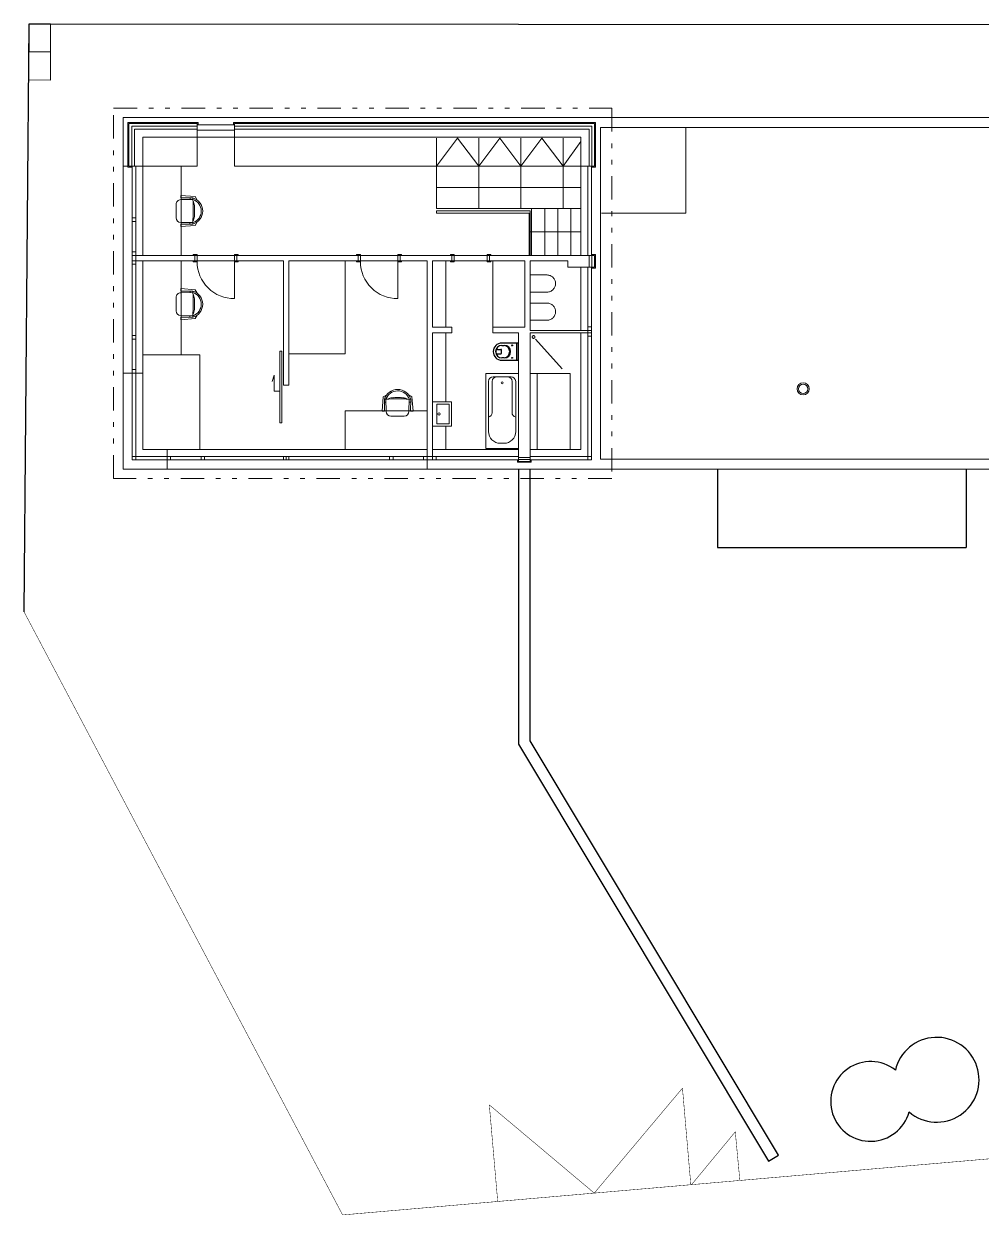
# Model space of a CAD drawing. Header units: metres. Extents: x -183 to 1639, y -350 to 198.
# Drawn here: x 709.5 to 729.93, y -341.5 to -316.09 of the extents above; entities that cross this region are included whole.
import ezdxf

# ---------------------------------------------------------------- set-up
doc = ezdxf.new("R2010")
doc.units = ezdxf.units.M
doc.header["$MEASUREMENT"] = 0
doc.linetypes.add('DASHED', pattern=[19.05, 12.7, -6.35])
doc.linetypes.add('DIVIDE', pattern=[1.25, 0.5, -0.25, 0, -0.25, 0, -0.25])
doc.layers.add('--plocha-drevo', color=3, linetype='Continuous', lineweight=35, plot=False)
for name, color, linetype in [('dveře', 3, 'Continuous'), ('Krov', 3, 'Continuous'), ('okna', 4, 'Continuous'), ('PODL0$0$HSV_POD', 7, 'Continuous'), ('SCHODY', 3, 'Continuous'), ('SRAFA', 251, 'Continuous'), ('SRAFY-TERÉN', 252, 'Continuous'), ('zariz.predmety', 203, 'Continuous'), ('ZARIZOVAKY', 251, 'Continuous'), ('ZDIVO', 1, 'Continuous')]:
    doc.layers.add(name, color=color, linetype=linetype)
doc.linetypes.add('BATTING', pattern='A,0.00254,-2.54,[134,ltypeshp.shx,S=2.54,R=0,X=-2.54,Y=0],-5.08,[134,ltypeshp.shx,S=2.54,R=180,X=2.54,Y=0],-2.54', length=10.16254)

# ---------------------------------------------------------------- blocks, each defined once
blk = doc.blocks.new('WC 540 Starck 3')
at = {"linetype": 'ByBlock'}
for p, q in [((81.017, 94.399), (80.66, 94.399)), ((80.66, 94.349), (80.713, 94.349)), ((80.982, 94.034), (80.982, 94.399)), ((81.017, 94.034), (81.017, 94.399)), ((80.568, 94.265), (80.637, 94.265)), ((80.568, 94.168), (80.637, 94.168)), ((80.657, 94.188), (80.657, 94.245)), ((80.713, 94.084), (80.66, 94.084)), ((80.66, 94.034), (81.017, 94.034))]:
    blk.add_line(p, q, dxfattribs=at)
for centre in [(80.88, 94.348), (80.88, 94.084)]:
    blk.add_circle(centre, 0.0102, dxfattribs=at)
for centre, radius, start, end in [((80.66, 94.216), 0.183, 90, 270), ((80.66, 94.216), 0.133, 90, 270), ((80.713, 94.216), 0.133, 270, 90), ((80.697, 94.216), 0.133, 276.5328, 83.4672), ((80.621, 94.216), 0.09, 165.9057, 194.0943), ((80.568, 94.23), 0.035, 90, 165.9057), ((80.568, 94.203), 0.035, 194.0943, 270), ((80.637, 94.245), 0.02, 360, 90), ((80.637, 94.188), 0.02, 270, 0)]:
    blk.add_arc(centre, radius, start, end, dxfattribs=at)
blk = doc.blocks.new('GFHTJF')
at = {"linetype": 'Continuous', "lineweight": 0}
for p, q in [((580.447, -241.089), (580.447, -242.689)), ((581.147, -241.089), (580.447, -241.089)), ((580.987, -241.158), (580.607, -241.158)), ((581.147, -242.689), (581.147, -241.089)), ((580.507, -241.258), (580.507, -242.328)), ((580.585, -241.925), (580.585, -241.258)), ((581.009, -241.925), (581.009, -241.258)), ((581.087, -242.328), (581.087, -241.258)), ((580.447, -242.689), (581.147, -242.689)), ((580.757, -242.578), (580.837, -242.578))]:
    blk.add_line(p, q, dxfattribs=at)
blk.add_circle((580.797, -241.289), 0.0232, dxfattribs=at)
for centre, radius, start, end in [((580.607, -241.258), 0.1, 90, 180), ((580.685, -241.258), 0.1, 90, 180), ((580.909, -241.258), 0.1, 0, 90), ((580.987, -241.258), 0.1, 0, 90), ((580.485, -241.925), 0.1, 282.7364, 0), ((581.109, -241.925), 0.1, 180, 257.2636), ((580.757, -242.328), 0.25, 180, 270), ((580.837, -242.328), 0.25, 270, 0)]:
    blk.add_arc(centre, radius, start, end, dxfattribs=at)

msp = doc.modelspace()

# ---------------------------------------------------------------- linework, layer by layer
at = {"layer": '--plocha-drevo', "linetype": 'DIVIDE', "lineweight": 0}
msp.add_lwpolyline([(711.419, -317.887), (722.049, -317.887), (722.049, -325.787), (711.419, -325.787)], close=True, dxfattribs=at)
at = {"layer": 'dveře', "linetype": 'Continuous', "lineweight": 0}
for p, q in [((711.619, -318.087), (733.619, -318.087)), ((711.619, -318.087), (711.619, -325.587)), ((713.199, -318.357), (713.999, -318.357)), ((713.219, -318.242), (713.979, -318.242)), ((721.809, -318.302), (733.404, -318.302)), ((721.809, -325.372), (721.809, -318.302)), ((723.631, -318.302), (723.631, -320.127)), ((713.999, -318.507), (713.199, -318.507)), ((711.724, -319.127), (711.619, -319.127)), ((711.814, -319.127), (711.744, -319.127)), ((711.814, -319.147), (711.814, -321.142)), ((711.889, -319.127), (711.889, -321.027)), ((712.039, -319.127), (712.039, -321.027)), ((721.389, -321.027), (721.389, -319.127)), ((721.539, -321.027), (721.539, -319.127)), ((721.614, -321.007), (721.614, -319.147)), ((711.814, -320.227), (711.889, -320.227)), ((721.829, -320.127), (723.631, -320.127)), ((711.814, -320.302), (711.889, -320.302)), ((711.814, -320.952), (711.889, -320.952)), ((711.814, -321.027), (711.889, -321.027)), ((711.814, -321.142), (711.814, -325.317)), ((711.889, -321.142), (711.814, -321.142)), ((711.889, -321.217), (711.814, -321.217)), ((711.889, -321.142), (711.889, -325.317)), ((712.039, -321.142), (712.039, -325.167)), ((713.199, -321.007), (713.119, -321.007)), ((713.119, -321.007), (713.119, -321.027)), ((713.119, -321.162), (713.119, -321.142)), ((713.199, -321.162), (713.119, -321.162)), ((713.149, -321.027), (714.049, -321.027)), ((713.149, -321.142), (714.049, -321.142)), ((713.199, -321.027), (713.199, -321.007)), ((713.199, -321.027), (713.199, -321.142)), ((713.199, -321.142), (713.199, -321.162)), ((713.999, -321.027), (713.999, -321.007)), ((713.999, -321.007), (714.079, -321.007)), ((713.999, -321.027), (713.999, -321.142)), ((713.999, -321.027), (713.999, -321.142)), ((713.999, -321.142), (713.999, -321.162)), ((713.999, -321.162), (714.079, -321.162)), ((713.999, -321.162), (713.999, -321.947)), ((714.079, -321.007), (714.079, -321.027)), ((714.079, -321.162), (714.079, -321.142)), ((716.684, -321.007), (716.604, -321.007)), ((716.604, -321.007), (716.604, -321.027)), ((716.604, -321.162), (716.604, -321.142)), ((716.684, -321.162), (716.604, -321.162)), ((716.634, -321.027), (717.534, -321.027)), ((716.634, -321.142), (717.534, -321.142)), ((716.684, -321.027), (716.684, -321.007)), ((716.684, -321.027), (716.684, -321.142)), ((716.684, -321.142), (716.684, -321.162)), ((717.484, -321.027), (717.484, -321.007)), ((717.484, -321.007), (717.564, -321.007)), ((717.484, -321.027), (717.484, -321.142)), ((717.484, -321.027), (717.484, -321.142)), ((717.484, -321.142), (717.484, -321.162)), ((717.484, -321.162), (717.564, -321.162)), ((717.484, -321.162), (717.484, -321.947)), ((717.564, -321.007), (717.564, -321.027)), ((717.564, -321.162), (717.564, -321.142)), ((718.687, -321.007), (718.607, -321.007)), ((718.607, -321.007), (718.607, -321.027)), ((718.607, -321.162), (718.607, -321.142)), ((718.687, -321.162), (718.607, -321.162)), ((718.637, -321.027), (719.437, -321.027)), ((718.637, -321.142), (719.437, -321.142)), ((718.687, -321.027), (718.687, -321.007)), ((718.687, -321.027), (718.687, -321.142)), ((718.687, -321.142), (718.687, -321.162)), ((719.387, -321.027), (719.387, -321.007)), ((719.387, -321.007), (719.467, -321.007)), ((719.387, -321.027), (719.387, -321.142)), ((719.387, -321.027), (719.387, -321.142)), ((719.387, -321.142), (719.387, -321.162)), ((719.387, -321.162), (719.467, -321.162)), ((719.467, -321.007), (719.467, -321.027)), ((719.467, -321.162), (719.467, -321.142)), ((721.614, -321.027), (721.684, -321.027)), ((721.684, -321.277), (721.684, -321.027)), ((721.389, -322.627), (721.389, -321.277)), ((721.539, -322.627), (721.539, -321.277)), ((721.614, -321.277), (721.684, -321.277)), ((721.614, -322.627), (721.614, -321.297)), ((711.814, -322.737), (711.889, -322.737)), ((721.389, -325.167), (721.389, -322.677)), ((721.539, -322.552), (721.614, -322.552)), ((721.539, -322.627), (721.614, -322.627)), ((721.539, -325.392), (721.539, -322.677)), ((721.539, -322.677), (721.614, -322.677)), ((721.539, -322.752), (721.614, -322.752)), ((721.614, -322.627), (721.614, -325.317)), ((711.814, -322.812), (711.889, -322.812)), ((711.619, -323.537), (712.039, -323.537)), ((711.814, -323.462), (711.889, -323.462)), ((711.889, -325.317), (715.044, -325.317)), ((712.039, -325.167), (715.059, -325.167)), ((712.559, -325.167), (712.559, -325.587)), ((712.634, -325.317), (712.634, -325.392)), ((713.284, -325.317), (713.284, -325.392)), ((713.359, -325.317), (713.359, -325.392)), ((715.044, -325.317), (718.109, -325.317)), ((715.059, -325.167), (718.109, -325.167)), ((715.102, -325.317), (715.102, -325.392)), ((717.309, -325.317), (717.309, -325.392)), ((717.384, -325.317), (717.384, -325.392)), ((718.034, -325.317), (718.034, -325.392)), ((718.109, -325.317), (718.109, -325.392)), ((718.224, -325.167), (720.059, -325.167)), ((718.224, -325.317), (720.059, -325.317)), ((718.224, -325.317), (718.224, -325.392)), ((718.299, -325.317), (718.299, -325.392)), ((720.309, -325.167), (721.389, -325.167)), ((720.309, -325.317), (721.614, -325.317)), ((711.889, -325.392), (715.044, -325.392)), ((715.159, -325.392), (718.109, -325.392)), ((718.109, -325.392), (720.039, -325.392)), ((718.109, -325.392), (718.109, -325.587)), ((720.059, -325.392), (720.059, -325.422)), ((720.059, -325.422), (720.309, -325.422)), ((720.309, -325.392), (720.309, -325.422)), ((720.329, -325.392), (721.614, -325.392)), ((721.809, -325.372), (733.404, -325.372)), ((711.619, -325.587), (721.849, -325.587)), ((721.849, -325.587), (738.919, -325.587))]:
    msp.add_line(p, q, dxfattribs=at)
for points in [[(711.889, -325.317), (711.814, -325.317), (711.814, -325.392), (711.889, -325.392)], [(711.814, -325.317), (711.889, -325.317), (711.889, -325.392), (711.814, -325.392)], [(715.044, -325.317), (715.159, -325.317), (715.159, -325.392), (715.044, -325.392)], [(721.539, -325.317), (721.614, -325.317), (721.614, -325.392), (721.539, -325.392)]]:
    msp.add_lwpolyline(points, close=True, dxfattribs=at)
for centre in [(713.986, -321.16), (717.472, -321.16)]:
    msp.add_arc(centre, 0.787, 180.1612, 270.9233, dxfattribs=at)
at = {"layer": 'Krov', "linetype": 'Continuous', "lineweight": 0}
for p, q in [((711.744, -319.127), (711.744, -318.212)), ((711.744, -318.212), (713.199, -318.212)), ((711.864, -318.332), (713.199, -318.332)), ((711.864, -319.127), (711.864, -318.332)), ((713.199, -318.212), (713.199, -318.242)), ((713.999, -318.212), (713.999, -318.242)), ((713.999, -318.212), (721.684, -318.212)), ((713.999, -318.332), (721.564, -318.332)), ((721.564, -319.127), (721.564, -318.332)), ((721.684, -319.127), (721.684, -318.212)), ((721.614, -319.127), (721.684, -319.127)), ((721.564, -321.277), (721.564, -321.027)), ((720.059, -325.342), (720.309, -325.342))]:
    msp.add_line(p, q, dxfattribs=at)
at = {"layer": 'Krov', "linetype": 'BATTING', "lineweight": 0, "ltscale": 0.006}
for p, q in [((711.804, -318.272), (713.199, -318.272)), ((711.804, -319.127), (711.804, -318.272)), ((713.999, -318.272), (721.624, -318.272)), ((721.624, -319.127), (721.624, -318.272)), ((721.624, -321.277), (721.624, -321.027))]:
    msp.add_line(p, q, dxfattribs=at)
at = {"layer": 'Krov', "linetype": 'BATTING', "lineweight": 0, "ltscale": 0.004}
msp.add_line((720.059, -325.382), (720.309, -325.382), dxfattribs=at)
at = {"layer": 'okna', "linetype": 'Continuous', "lineweight": 0}
msp.add_lwpolyline([(714.964, -323.067), (715.006, -323.067), (715.006, -324.598), (714.964, -324.598)], close=True, dxfattribs=at)
at = {"layer": 'PODL0$0$HSV_POD'}
for p, q in [((709.507, -328.632), (709.619, -316.087)), ((709.619, -316.087), (747.689, -316.115))]:
    msp.add_line(p, q, dxfattribs=at)
at = {"layer": 'PODL0$0$HSV_POD', "const_width": 0.01}
for points in [[(716.305, -341.498), (709.507, -328.632)], [(723.558, -338.793), (721.676, -341.032)], [(723.736, -340.853), (723.558, -338.793)], [(719.615, -341.211), (719.436, -339.15)], [(719.436, -339.15), (721.676, -341.032)], [(724.767, -340.764), (742.008, -339.268)], [(724.685, -339.725), (723.752, -340.852)], [(724.782, -340.755), (724.685, -339.725)], [(724.767, -340.764), (719.615, -341.211)], [(716.305, -341.498), (719.615, -341.211)]]:
    msp.add_lwpolyline(points, dxfattribs=at)
at = {"layer": 'SCHODY', "linetype": 'Continuous', "lineweight": 0}
for p, q in [((713.199, -318.507), (713.199, -319.127)), ((713.999, -318.507), (713.999, -319.127)), ((718.309, -318.527), (718.309, -320.027)), ((718.309, -319.127), (718.759, -318.527)), ((718.759, -318.527), (719.209, -319.127)), ((719.209, -320.027), (719.209, -318.527)), ((719.209, -319.127), (719.659, -318.527)), ((719.659, -318.527), (720.109, -319.127)), ((720.109, -320.027), (720.109, -318.527)), ((720.109, -319.127), (720.559, -318.527)), ((720.559, -318.527), (721.009, -319.127)), ((721.009, -320.027), (721.009, -318.527)), ((721.009, -319.127), (721.389, -318.594)), ((712.039, -319.127), (713.199, -319.127)), ((713.999, -319.127), (721.389, -319.127)), ((721.189, -319.577), (718.309, -319.577)), ((721.389, -319.577), (718.309, -319.577)), ((721.389, -320.027), (718.309, -320.027)), ((720.309, -320.077), (718.309, -320.077)), ((718.309, -320.077), (718.309, -320.127)), ((720.309, -320.127), (718.309, -320.127)), ((720.289, -321.027), (720.289, -320.127)), ((720.309, -321.027), (720.309, -320.077)), ((720.339, -320.027), (720.339, -321.027)), ((720.619, -320.027), (720.619, -321.027)), ((720.899, -320.027), (720.899, -321.027)), ((721.179, -320.027), (721.179, -321.027)), ((721.389, -320.527), (720.309, -320.527)), ((720.259, -321.027), (720.209, -321.027)), ((720.309, -321.027), (721.389, -321.027))]:
    msp.add_line(p, q, dxfattribs=at)
at = {"layer": 'SCHODY', "linetype": 'DIVIDE', "lineweight": 0, "ltscale": 0.25}
msp.add_line((718.309, -320.027), (718.309, -318.527), dxfattribs=at)
at = {"layer": 'SRAFA', "color": 253, "linetype": 'DASHED', "lineweight": 0}
for p, q in [((720.421, -322.813), (720.989, -323.446)), ((720.459, -323.547), (720.459, -325.167))]:
    msp.add_line(p, q, dxfattribs=at)
at = {"layer": 'SRAFA', "color": 253, "linetype": 'DASHED', "lineweight": 0, "flags": 128}
for points in [[(720.309, -321.445), (720.309, -321.81), (720.667, -321.81, 1), (720.667, -321.445), (720.309, -321.445)], [(720.309, -322.045), (720.309, -322.41), (720.667, -322.41, 1), (720.667, -322.045), (720.309, -322.045)]]:
    msp.add_lwpolyline(points, format="xyb", dxfattribs=at)
msp.add_lwpolyline([(720.309, -323.547), (721.159, -323.547), (721.159, -325.167)], dxfattribs=at)
at = {"layer": 'SRAFA', "color": 253, "linetype": 'DASHED', "lineweight": 0}
msp.add_circle((720.381, -322.768), 0.0292, dxfattribs=at)
at = {"layer": 'SRAFY-TERÉN'}
for p, q in [((720.059, -325.587), (720.059, -331.455)), ((720.309, -331.386), (720.309, -325.587)), ((724.309, -325.587), (724.309, -327.262)), ((729.609, -325.587), (729.609, -327.262)), ((724.309, -327.262), (729.609, -327.262)), ((725.606, -340.223), (720.309, -331.386)), ((720.059, -331.455), (725.392, -340.352)), ((725.392, -340.352), (725.606, -340.223))]:
    msp.add_line(p, q, dxfattribs=at)
at = {"layer": 'zariz.predmety', "color": 253, "linetype": 'Continuous', "ltscale": 0.001}
for centre, radius, start, end in [((728.983, -338.614), 0.905, 229.321, 167.0138), ((727.572, -339.077), 0.851, 51.531, 344.8038)]:
    msp.add_arc(centre, radius, start, end, dxfattribs=at)
at = {"layer": 'ZARIZOVAKY', "linetype": 'Continuous', "lineweight": 0}
for p, q in [((712.751, -320.223), (712.751, -319.938)), ((713.109, -319.832), (712.851, -319.838)), ((712.855, -319.748), (712.854, -319.802)), ((712.854, -319.802), (713.109, -319.801)), ((713.16, -319.774), (712.855, -319.748)), ((713.05, -319.834), (713.05, -319.8)), ((713.109, -319.801), (713.109, -319.832)), ((713.203, -319.848), (713.16, -319.774)), ((713.108, -320.328), (712.851, -320.323)), ((712.854, -320.358), (713.108, -320.36)), ((712.854, -320.412), (712.854, -320.358)), ((713.159, -320.387), (712.854, -320.412)), ((713.047, -320.359), (713.047, -320.327)), ((713.108, -320.36), (713.108, -320.328)), ((713.202, -320.313), (713.159, -320.387)), ((718.509, -322.562), (718.509, -321.142)), ((719.509, -322.562), (719.509, -321.142)), ((712.855, -321.737), (712.854, -321.79)), ((713.16, -321.762), (712.855, -321.737)), ((713.203, -321.836), (713.16, -321.762)), ((712.751, -322.211), (712.751, -321.926)), ((713.109, -321.821), (712.851, -321.826)), ((712.854, -321.79), (713.109, -321.789)), ((713.05, -321.822), (713.05, -321.789)), ((713.109, -321.789), (713.109, -321.821)), ((713.108, -322.316), (712.851, -322.311)), ((712.854, -322.347), (713.108, -322.348)), ((712.854, -322.4), (712.854, -322.347)), ((713.159, -322.375), (712.854, -322.4)), ((713.047, -322.347), (713.047, -322.315)), ((713.108, -322.348), (713.108, -322.316)), ((713.202, -322.301), (713.159, -322.375)), ((718.509, -324.15), (718.509, -322.677)), ((714.843, -323.581), (714.805, -323.716)), ((714.843, -323.923), (714.843, -323.581)), ((721.159, -323.547), (720.459, -323.547)), ((714.964, -323.923), (714.843, -323.923)), ((717.173, -324.047), (717.147, -324.352)), ((717.247, -324.004), (717.173, -324.047)), ((717.712, -324.004), (717.785, -324.048)), ((717.785, -324.048), (717.81, -324.353)), ((717.201, -324.352), (717.199, -324.098)), ((717.199, -324.098), (717.231, -324.098)), ((717.232, -324.156), (717.199, -324.156)), ((717.231, -324.098), (717.236, -324.355)), ((717.727, -324.098), (717.721, -324.356)), ((717.757, -324.159), (717.726, -324.159)), ((717.759, -324.098), (717.727, -324.098)), ((717.757, -324.353), (717.759, -324.098)), ((717.147, -324.352), (717.201, -324.352)), ((717.621, -324.456), (717.336, -324.455)), ((717.81, -324.353), (717.757, -324.353)), ((718.509, -325.167), (718.509, -324.668))]:
    msp.add_line(p, q, dxfattribs=at)
for points in [[(712.861, -319.127), (712.861, -321.027), (712.039, -321.027), (712.039, -319.127)], [(712.861, -321.142), (712.861, -323.147), (712.039, -323.147), (712.039, -321.142)], [(716.359, -321.142), (715.159, -321.142), (715.159, -323.127), (716.359, -323.127)], [(713.259, -323.147), (712.039, -323.147), (712.039, -325.167), (713.259, -325.167)], [(718.224, -324.15), (718.224, -324.668), (718.631, -324.668), (718.631, -324.15)], [(718.314, -324.2), (718.314, -324.618), (718.581, -324.618), (718.581, -324.2)], [(716.359, -324.346), (718.109, -324.346), (718.109, -325.167), (716.359, -325.167)]]:
    msp.add_lwpolyline(points, close=True, dxfattribs=at)
msp.add_circle((718.363, -324.409), 0.0253, dxfattribs=at)
for centre, radius, start, end in [((712.851, -319.938), 0.1, 89.9505, 179.9505), ((713.028, -320.08), 0.291, 285.9997, 73.9009), ((710.054, -320.078), 3.064, 355.309, 4.592), ((713.028, -320.08), 0.261, 288.8491, 71.9625), ((713.114, -319.888), 0.00937, 89.9565, 100.6177), ((713.114, -319.888), 0.00938, 21.5724, 89.9565), ((712.882, -319.979), 0.258, 9.2711, 21.5655), ((712.513, -320.039), 0.632, 3.8388, 9.27), ((712.851, -320.223), 0.1, 179.9505, 269.9505), ((712.882, -320.181), 0.258, 338.3355, 350.6299), ((712.513, -320.121), 0.632, 350.6307, 356.0621), ((711.915, -320.079), 1.232, 359.9507, 3.8397), ((711.915, -320.079), 1.232, 356.0613, 359.9504), ((713.113, -320.273), 0.00937, 259.3125, 269.9744), ((713.113, -320.273), 0.00938, 269.9445, 338.3297), ((712.851, -321.926), 0.1, 89.9505, 179.9505), ((713.028, -322.068), 0.291, 285.9997, 73.9009), ((710.054, -322.066), 3.064, 355.309, 4.592), ((713.028, -322.068), 0.261, 288.8491, 71.9625), ((713.114, -321.876), 0.00937, 89.9565, 100.6177), ((713.114, -321.876), 0.00938, 21.5724, 89.9565), ((712.882, -321.967), 0.258, 9.2711, 21.5655), ((712.513, -322.027), 0.632, 3.8388, 9.27), ((711.915, -322.067), 1.232, 359.9507, 3.8397), ((712.851, -322.211), 0.1, 179.9505, 269.9505), ((713.113, -322.261), 0.00937, 259.3125, 269.9744), ((713.113, -322.261), 0.00938, 269.9445, 338.3297), ((712.882, -322.169), 0.258, 338.3355, 350.6299), ((712.513, -322.109), 0.632, 350.6307, 356.0621), ((711.915, -322.067), 1.232, 356.0613, 359.9504), ((717.479, -324.178), 0.291, 15.9997, 163.9009), ((717.479, -324.178), 0.261, 18.8491, 161.9625), ((717.476, -327.152), 3.064, 85.309, 94.592), ((717.286, -324.093), 0.00938, 111.5724, 179.9565), ((717.286, -324.093), 0.00937, 179.9565, 190.6177), ((717.378, -324.324), 0.258, 99.2711, 111.5655), ((717.438, -324.693), 0.632, 93.8388, 99.27), ((717.478, -325.292), 1.232, 89.9507, 93.8397), ((717.478, -325.292), 1.232, 86.0613, 89.9504), ((717.519, -324.693), 0.632, 80.6307, 86.0621), ((717.58, -324.325), 0.258, 68.3355, 80.6299), ((717.672, -324.093), 0.00938, 359.9445, 68.3297), ((717.672, -324.093), 0.00937, 349.3125, 359.9744), ((717.336, -324.355), 0.1, 179.9505, 269.9505), ((717.621, -324.356), 0.1, 269.9505, 359.9505)]:
    msp.add_arc(centre, radius, start, end, dxfattribs=at)
at = {"layer": 'ZDIVO', "linetype": 'Continuous', "lineweight": 0}
for p, q in [((709.609, -317.283), (709.619, -316.087)), ((709.619, -316.087), (710.069, -316.087)), ((710.069, -316.087), (710.069, -317.287)), ((710.069, -316.687), (709.614, -316.687)), ((710.069, -317.287), (709.609, -317.283)), ((711.724, -319.147), (711.724, -318.192)), ((711.724, -318.192), (713.219, -318.192)), ((713.219, -318.242), (713.219, -318.192)), ((713.979, -318.242), (713.979, -318.192)), ((713.979, -318.192), (721.704, -318.192)), ((721.704, -319.147), (721.704, -318.192)), ((713.199, -318.507), (713.199, -318.242)), ((713.199, -318.242), (713.219, -318.242)), ((713.999, -318.242), (713.979, -318.242)), ((713.999, -318.507), (713.999, -318.242)), ((712.039, -318.507), (713.199, -318.507)), ((712.039, -319.127), (712.039, -318.507)), ((713.999, -318.507), (721.389, -318.507)), ((721.389, -319.127), (721.389, -318.507)), ((711.814, -319.147), (711.724, -319.147)), ((711.814, -319.127), (712.039, -319.127)), ((711.814, -319.147), (711.814, -319.127)), ((721.614, -319.127), (721.389, -319.127)), ((721.539, -319.127), (721.539, -320.127)), ((721.614, -319.147), (721.614, -319.127)), ((721.614, -319.147), (721.704, -319.147)), ((713.149, -321.027), (711.889, -321.027)), ((711.889, -321.027), (711.889, -321.142)), ((713.149, -321.142), (711.889, -321.142)), ((713.149, -321.142), (713.149, -321.027)), ((713.149, -321.142), (713.149, -321.027)), ((716.634, -321.027), (714.049, -321.027)), ((714.049, -321.142), (714.049, -321.027)), ((714.049, -321.142), (714.049, -321.027)), ((715.044, -321.142), (714.049, -321.142)), ((715.044, -321.142), (715.044, -323.797)), ((715.159, -321.142), (715.159, -323.797)), ((716.634, -321.142), (715.159, -321.142)), ((716.634, -321.142), (716.634, -321.027)), ((716.634, -321.142), (716.634, -321.027)), ((718.637, -321.027), (717.534, -321.027)), ((717.534, -321.142), (717.534, -321.027)), ((718.109, -321.142), (717.534, -321.142)), ((718.109, -321.142), (718.109, -325.317)), ((718.637, -321.142), (718.224, -321.142)), ((718.224, -321.142), (718.224, -322.562)), ((718.637, -321.142), (718.637, -321.027)), ((718.637, -321.142), (718.637, -321.027)), ((718.637, -321.142), (718.637, -321.027)), ((721.564, -321.027), (719.437, -321.027)), ((719.437, -321.142), (719.437, -321.027)), ((720.194, -321.142), (719.437, -321.142)), ((720.194, -321.142), (720.194, -322.562)), ((721.109, -321.142), (720.309, -321.142)), ((720.309, -321.142), (720.309, -322.627)), ((721.109, -321.177), (721.109, -321.142)), ((721.109, -321.277), (721.109, -321.142)), ((721.564, -321.027), (721.614, -321.027)), ((721.614, -321.027), (721.614, -321.007)), ((721.614, -321.007), (721.704, -321.007)), ((721.704, -321.297), (721.704, -321.007)), ((721.109, -321.277), (721.564, -321.277)), ((721.564, -321.277), (721.614, -321.277)), ((721.614, -321.297), (721.614, -321.277)), ((721.614, -321.297), (721.704, -321.297)), ((718.637, -322.562), (718.224, -322.562)), ((718.637, -322.677), (718.224, -322.677)), ((718.224, -322.677), (718.224, -325.317)), ((718.637, -322.562), (718.637, -322.677)), ((719.509, -322.562), (720.194, -322.562)), ((719.509, -322.562), (719.509, -322.677)), ((719.509, -322.677), (720.059, -322.677)), ((720.059, -322.677), (720.059, -325.392)), ((720.309, -322.627), (721.539, -322.627)), ((720.309, -322.677), (721.539, -322.677)), ((720.309, -322.677), (720.309, -325.392)), ((721.539, -322.627), (721.539, -322.677)), ((715.044, -323.797), (715.159, -323.797)), ((718.109, -325.317), (718.224, -325.317)), ((720.039, -325.392), (720.039, -325.442)), ((720.039, -325.442), (720.329, -325.442)), ((720.04, -325.392), (720.059, -325.392)), ((720.059, -325.342), (720.059, -325.392)), ((720.309, -325.342), (720.309, -325.392)), ((720.309, -325.392), (720.329, -325.392)), ((720.329, -325.392), (720.329, -325.442))]:
    msp.add_line(p, q, dxfattribs=at)
for radius in [0.13, 0.1]:
    msp.add_circle((726.134, -323.875), radius, dxfattribs=at)

# ---------------------------------------------------------------- block references
at = {"layer": 'ZARIZOVAKY', "linetype": 'Continuous', "lineweight": 0}
msp.add_blockref('WC 540 Starck 3', (639.042, -417.297), dxfattribs=at)
at = {"layer": 'ZARIZOVAKY', "linetype": 'Continuous', "lineweight": 0, "xscale": -1}
msp.add_blockref('GFHTJF', (1300.506, -82.458), dxfattribs=at)

doc.saveas('drawing.dxf')
